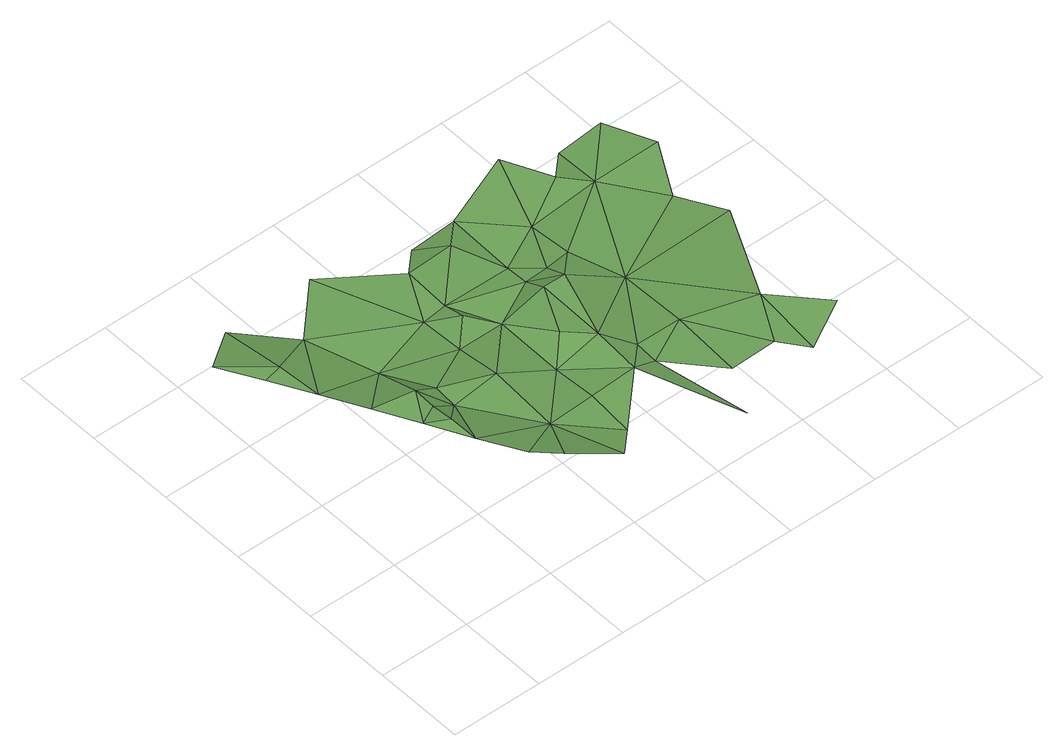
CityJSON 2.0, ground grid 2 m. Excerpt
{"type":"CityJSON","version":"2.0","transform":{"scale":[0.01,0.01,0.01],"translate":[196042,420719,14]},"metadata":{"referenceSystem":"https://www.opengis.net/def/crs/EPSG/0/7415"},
"CityObjects":{
"plantcover1":{"type":"PlantCover","attributes":{"3df_class":"Forest","bgt_fysiekvoorkomen":"groenvoorziening","bgt_status":"bestaand","identificatienamespace":"NL.IMGeo","begroeidterreindeeloptalud":"true","plus_fysiekvoorkomen":"gras- en kruidachtigen","relatievehoogteligging":0,"aantal_punten":0},"geometry":[{"type":"MultiSurface","lod":"1","boundaries":[[[0,1,2]],[[0,2,3]],[[4,1,0]],[[5,0,3]],[[6,7,3]],[[6,8,9]],[[8,10,11]],[[5,4,0]],[[8,11,12]],[[8,12,9]],[[6,9,7]],[[5,3,7]],[[11,10,13]],[[12,11,13]],[[12,13,9]],[[14,15,10]],[[7,9,16]],[[14,17,15]],[[15,13,10]],[[9,13,16]],[[15,17,18]],[[16,13,19]],[[7,16,20]],[[5,7,21]],[[13,15,19]],[[15,18,22]],[[16,19,20]],[[23,5,21]],[[21,7,20]],[[22,24,15]],[[15,25,19]],[[24,25,15]],[[20,19,26]],[[21,20,27]],[[26,19,25]],[[21,28,23]],[[29,24,22]],[[27,20,26]],[[21,27,30]],[[29,25,24]],[[21,30,28]],[[27,26,30]],[[26,25,31]],[[25,32,31]],[[25,29,32]],[[30,26,33]],[[30,34,28]],[[26,31,35]],[[36,37,29]],[[38,32,29]],[[35,31,32]],[[37,38,29]],[[34,39,28]],[[35,33,26]],[[40,34,30]],[[33,40,30]],[[35,32,41]],[[37,42,38]],[[34,43,39]],[[41,33,35]],[[38,44,32]],[[45,40,33]],[[46,42,37]],[[40,43,34]],[[45,33,41]],[[41,32,44]],[[42,44,38]],[[47,45,41]],[[48,40,45]],[[48,43,40]],[[42,46,49]],[[44,47,41]],[[48,45,47]],[[50,44,42]],[[48,51,43]],[[50,42,49]],[[52,47,44]],[[53,50,49]],[[52,48,47]],[[54,51,48]],[[52,54,48]],[[50,53,55]],[[50,56,44]],[[57,52,44]],[[52,58,54]],[[57,44,56]],[[59,58,52]],[[60,52,57]],[[60,59,52]]]}]}
},
"vertices":[
[136,675,96],[49,759,90],[98,670,91],[147,581,91],[136,825,71],[236,725,62],[196,492,89],[286,575,58],[245,404,87],[286,475,90],[293,315,84],[286,375,93],[286,425,87],[336,425,58],[342,226,85],[436,275,59],[336,475,64],[386,178,89],[486,128,62],[436,425,74],[436,525,59],[436,625,53],[536,178,52],[336,825,76],[536,275,65],[536,375,56],[536,525,59],[486,575,76],[486,725,69],[636,275,73],[486,625,62],[586,425,83],[636,375,83],[636,575,63],[586,725,75],[636,525,88],[736,78,40],[686,275,56],[686,325,61],[536,775,57],[636,625,60],[686,525,88],[786,325,60],[636,775,66],[786,475,53],[686,575,67],[786,178,46],[736,575,75],[736,675,63],[886,178,49],[936,275,65],[786,825,89],[886,675,81],[936,128,39],[836,725,87],[1036,178,56],[1036,475,61],[986,575,55],[886,775,77],[986,775,90],[1036,675,84]
]}
